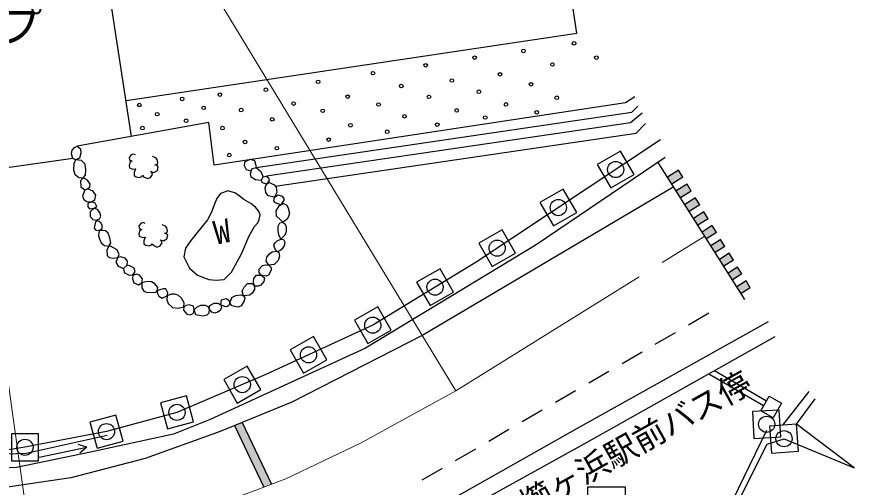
# Model space of a CAD drawing. Units: millimetres at full size, sheet at 1:1000; details may follow other scales. Extents: x 40000 to 680000, y 20000 to 380000.
# Drawn here: x 279528 to 326073, y 292943 to 319118 of the extents above; entities that cross this region are included whole.
import ezdxf
from ezdxf.enums import TextEntityAlignment as Align

# ---------------------------------------------------------------- set-up
doc = ezdxf.new("R2010")
doc.units = ezdxf.units.MM
doc.header["$LTSCALE"] = 1000
doc.linetypes.add('CHAIN', pattern=[18.5, 12, -1.5, 3.5, -1.5])
for name, color, linetype, lineweight in [('M-BGD', 7, 'Continuous', 25), ('M-BGD-EXST', 7, 'Continuous', 25), ('M-BMK', 2, 'CHAIN', 13), ('M-STR-HTXT', 7, 'Continuous', 13), ('M-STR-STRC', 7, 'Continuous', 25)]:
    doc.layers.add(name, color=color, linetype=linetype, lineweight=lineweight)
doc.layers.add('M-BMK-HTXT', color=7, linetype='Continuous')
doc.styles.add('ＭＳ ゴシック', font='')
doc.styles.get('ＭＳ ゴシック').set_extended_font_data('MS Gothic')

msp = doc.modelspace()

# ---------------------------------------------------------------- hatches: boundary and pattern name
at = {"layer": 'M-STR-STRC'}
for points in [[(316312, 310574), (315698, 310186), (315938, 309806), (316540, 310185)], [(316780, 309805), (316178, 309425), (316418, 309044), (317014, 309420)], [(317242, 309032), (316658, 308664), (316899, 308283), (317482, 308652)], [(317710, 308263), (317139, 307903), (317379, 307522), (317950, 307883)], [(318184, 307499), (317619, 307142), (317859, 306761), (318419, 307114)], [(318887, 306345), (318647, 306726), (318099, 306381), (318340, 306000)], [(319121, 305961), (318580, 305620), (318820, 305239), (319355, 305577)], [(319589, 305192), (319060, 304858), (319300, 304478), (319823, 304808)], [(320057, 304424), (319540, 304097), (319781, 303717), (320291, 304039)], [(292051, 296547), (291634, 296376), (293261, 292952), (293684, 293111)]]:
    msp.add_hatch(color=256, dxfattribs=at).paths.add_polyline_path(points)

# ---------------------------------------------------------------- linework, layer by layer
at = {"layer": 'M-BGD'}
for p, q in [((285913, 312462), (284494, 321696)), ((282650, 311231), (277406, 310498)), ((318304, 299430), (321195, 297756)), ((317987, 299252), (321038, 297485)), ((322112, 296392), (323568, 298270)), ((283418, 295168), (282938, 295325))]:
    msp.add_line(p, q, dxfattribs=at)
for points in [[(285606, 314455), (310654, 318208), (310286, 320661)], [(313873, 314667), (313359, 314336), (290494, 310861), (290210, 313230), (282881, 311920)], [(292838, 310723), (313703, 313817), (314048, 314147)], [(314283, 313751), (313638, 313217), (293407, 310246)], [(293890, 309693), (313949, 312648), (314463, 313185)], [(315302, 312269), (305067, 305474), (299315, 301958), (293372, 299214), (288434, 297108), (284517, 296039), (279983, 295167), (278500, 294937), (275616, 294864), (253720, 294837), (235538, 294623), (218508, 294455), (175131, 294266), (149845, 293930), (122841, 293930), (96081, 293629), (81470, 294501), (67827, 293928)], [(286121, 311427), (285994, 311473), (285881, 311427), (285775, 311294), (285795, 311164), (285878, 311105), (285938, 311093), (285832, 311033), (285768, 310843), (285800, 310707), (285981, 310637), (286128, 310656), (286052, 310460), (286049, 310293), (286172, 310217), (286354, 310179), (286480, 310235), (286512, 310296), (286565, 310214), (286797, 310111), (286970, 310179), (287069, 310339), (287027, 310450), (286957, 310503), (287150, 310455), (287342, 310567), (287394, 310766), (287323, 310843), (287195, 310875), (287353, 310919), (287374, 311008), (287333, 311178), (287251, 311268), (287079, 311345)], [(315570, 311286), (308397, 306422), (298919, 300678), (290270, 296719), (288243, 295903), (283624, 294889), (279523, 294044), (266134, 293764), (243544, 293764), (221751, 293632), (202155, 293469), (186288, 293358), (168214, 293281), (148634, 293145), (138436, 293057), (115490, 292859), (100543, 292767), (96294, 293063), (89020, 293562), (82391, 294033)], [(292553, 310520), (292296, 310605), (292182, 310816), (292209, 311054), (292496, 311200), (292734, 311124), (292805, 310913), (292838, 310723)], [(293120, 310008), (292794, 310041), (292550, 310198), (292513, 310388), (292594, 310653), (292838, 310723), (293098, 310512), (293141, 310377), (293217, 310213)], [(283308, 309485), (283188, 309141), (283255, 308955), (283424, 308839), (283691, 308830), (283869, 308941), (283927, 309190), (283749, 309426), (283620, 309470), (283468, 309538)], [(294351, 308727), (294209, 308652), (293906, 308767), (293820, 308880), (293847, 309086), (294063, 309216), (294280, 309140), (294388, 308956), (294209, 308652)], [(283958, 307805), (283887, 307635), (283833, 307351), (283931, 307239), (284114, 307231), (284278, 307346), (284274, 307524), (284203, 307653), (284105, 307724), (283951, 307788)], [(286657, 307623), (286530, 307669), (286417, 307624), (286311, 307490), (286331, 307360), (286414, 307301), (286474, 307290), (286368, 307229), (286304, 307040), (286336, 306903), (286517, 306833), (286664, 306853), (286588, 306656), (286585, 306490), (286708, 306414), (286890, 306375), (287015, 306431), (287048, 306493), (287101, 306410), (287333, 306307), (287506, 306375), (287605, 306535), (287563, 306647), (287493, 306699), (287686, 306651), (287877, 306763), (287930, 306962), (287859, 307039), (287731, 307071), (287888, 307115), (287910, 307204), (287869, 307374), (287787, 307464), (287615, 307542)], [(285459, 305120), (285490, 304888), (285779, 304737), (285980, 304754), (286109, 304928), (286051, 305137), (285855, 305239), (285668, 305293)], [(321281, 302154), (310683, 296210), (301861, 291233), (295530, 288363), (290467, 286378), (282072, 284537), (275724, 283145), (266694, 282433), (251241, 282150), (235193, 282028), (215813, 282007), (198635, 281844), (176443, 281724), (150160, 281601), (130696, 281400), (120922, 281257)], [(298006, 288379), (303843, 291358), (311228, 295445), (321683, 301333)], [(317441, 287064), (317811, 287635), (318390, 289711), (321227, 295348), (322169, 295644), (326073, 294027), (322859, 296449), (323894, 297870)], [(90019, 271551), (120172, 277564), (120172, 280507), (146089, 280654), (177035, 281022), (210022, 281175), (216330, 281233), (237911, 281310), (253424, 281537), (265174, 281658), (267734, 281751), (272354, 282014), (275330, 282446), (277796, 282804), (282118, 283627), (286774, 284713), (291193, 285834), (295302, 287424), (297724, 288472), (316303, 282400), (318077, 289668), (321210, 296118)], [(96081, 293629), (97255, 293438), (100870, 293268), (115490, 293515), (138001, 293515), (159286, 293696), (178966, 293907), (208282, 294064), (226192, 294190), (251151, 294344), (272990, 294602), (280044, 294834), (284559, 295832)], [(280781, 294612), (283418, 295168), (283042, 294831)]]:
    msp.add_lwpolyline(points, dxfattribs=at)
for points in [[(282881, 311920), (283068, 311768), (283090, 311524), (283015, 311253), (282788, 311151), (282650, 311231), (282574, 311484), (282605, 311702), (282739, 311840)], [(312536, 309592), (313836, 310340), (313089, 311640), (311788, 310893)], [(282788, 311151), (282698, 310927), (282689, 310589), (282761, 310362), (282979, 310175), (283215, 310162), (283352, 310309), (283366, 310607), (283335, 310909), (283126, 311122)], [(283215, 310162), (283072, 309982), (283090, 309653), (283308, 309485), (283468, 309538), (283593, 309649), (283615, 309809), (283464, 310031), (283339, 310102)], [(293407, 309812), (293179, 309881), (293120, 310008), (293217, 310213), (293407, 310246), (293521, 310159), (293559, 310013)], [(293847, 309086), (293505, 309163), (293364, 309341), (293342, 309595), (293407, 309812), (293581, 309904), (293830, 309758), (293949, 309628), (293987, 309346)], [(309350, 307477), (310650, 308225), (309903, 309525), (308602, 308777)], [(291274, 309431), (290859, 309286), (290655, 309003), (290530, 308747), (290353, 308254), (290132, 307816), (289501, 307033), (289201, 306662), (288901, 306249), (288823, 305770), (289123, 305133), (289570, 304742), (290197, 304492), (290612, 304456), (291063, 304497), (291455, 304907), (292023, 305936), (292452, 306922), (292734, 307440), (292918, 307652), (292992, 307831), (293047, 308098), (292964, 308328), (292794, 308526), (292535, 308721), (292153, 308960), (291890, 309154), (291678, 309296)], [(283691, 308830), (283486, 308731), (283477, 308548), (283580, 308433), (283829, 308460), (283980, 308557), (283882, 308740)], [(294313, 307692), (294123, 307872), (293966, 308029), (293950, 308321), (294129, 308608), (294351, 308727), (294529, 308630), (294621, 308478), (294681, 308197), (294611, 307953), (294481, 307807)], [(283829, 308460), (283615, 308263), (283602, 308001), (283758, 307841), (283958, 307805), (284132, 307876), (284203, 308023), (284149, 308232), (284020, 308387)], [(294202, 306746), (294101, 306994), (294053, 307227), (294063, 307470), (294156, 307649), (294313, 307692), (294443, 307579), (294502, 307427), (294497, 307178), (294426, 306973), (294351, 306891)], [(284114, 307231), (284074, 306932), (284127, 306754), (284225, 306541), (284408, 306385), (284648, 306354), (284764, 306532), (284710, 306821), (284612, 307074), (284461, 307203), (284292, 307230)], [(305952, 305221), (307253, 305969), (306505, 307269), (305205, 306522)], [(294010, 306046), (293870, 306232), (293818, 306422), (293887, 306534), (294003, 306655), (294202, 306746), (294357, 306720), (294431, 306569), (294396, 306379), (294249, 306168), (294146, 306103)], [(284648, 306354), (284528, 306144), (284546, 305837), (284661, 305730), (284897, 305681), (285138, 305730), (285227, 305899), (285115, 306152), (284746, 306348)], [(293535, 305299), (293387, 305525), (293425, 305734), (293579, 305921), (293717, 306042), (293964, 306075), (294085, 305998), (294135, 305795), (294063, 305553), (293843, 305344)], [(285138, 305730), (285040, 305462), (285165, 305244), (285459, 305120), (285668, 305293), (285686, 305524), (285552, 305680), (285312, 305764)], [(293110, 304740), (293007, 304893), (292996, 305068), (293188, 305272), (293342, 305321), (293535, 305299), (293672, 305167), (293672, 305035), (293546, 304766), (293386, 304684)], [(302500, 303049), (303800, 303797), (303052, 305097), (301752, 304350)], [(285980, 304754), (285953, 304531), (286042, 304313), (286292, 304207), (286478, 304309), (286514, 304545), (286354, 304736), (286198, 304789), (286082, 304762)], [(292736, 304139), (292678, 304376), (292701, 304554), (292861, 304736), (293110, 304740), (293297, 304594), (293261, 304385), (293088, 304194), (292941, 304131)], [(286478, 304309), (286483, 304037), (286599, 303846), (286799, 303784), (287271, 303788), (287329, 303864), (287360, 304055), (287204, 304264), (287008, 304370), (286773, 304388)], [(287329, 303864), (287356, 303721), (287428, 303565), (287601, 303467), (287886, 303587), (287921, 303752), (287819, 303974), (287663, 303987), (287530, 303947)], [(292126, 303591), (292055, 303854), (292162, 304081), (292353, 304277), (292616, 304281), (292736, 304139), (292740, 303943), (292620, 303748), (292478, 303637), (292309, 303606)], [(287886, 303587), (287860, 303364), (287940, 303160), (288189, 302951), (288505, 302902), (288808, 302973), (288839, 303195), (288692, 303462), (288496, 303635), (288296, 303693), (288109, 303689)], [(291364, 303182), (291489, 303494), (291698, 303618), (291983, 303640), (292126, 303591), (292197, 303480), (292170, 303307), (291992, 303031), (291841, 302969), (291654, 302991), (291503, 303045)], [(288808, 302973), (288804, 302790), (288977, 302581), (289191, 302537), (289342, 302626), (289395, 302812), (289342, 303012), (289115, 303097), (288942, 303061)], [(289395, 302812), (289543, 302968), (289761, 303065), (290006, 303065), (290148, 302994), (290215, 302865), (290206, 302634), (290090, 302519), (289868, 302465), (289490, 302541)], [(290215, 302865), (290265, 303048), (290496, 303186), (290727, 303181), (290861, 303088), (290910, 302946), (290839, 302777), (290705, 302679), (290518, 302635), (290367, 302692)], [(290861, 303088), (290910, 303373), (291173, 303449), (291320, 303351), (291364, 303182), (291293, 303035), (291204, 302982), (291071, 303000)], [(299038, 300934), (300339, 301681), (299591, 302982), (298291, 302234)], [(295468, 299285), (296768, 300033), (296021, 301333), (294720, 300586)], [(291783, 297630), (293084, 298378), (292336, 299678), (291036, 298931)], [(287908, 296187), (289355, 296582), (288960, 298029), (287513, 297634)], [(320875, 297204), (321346, 298017), (322037, 297617), (321566, 296804)], [(283991, 295117), (285438, 295513), (285043, 296960), (283596, 296564)], [(320499, 295655), (321996, 295743), (321908, 297240), (320410, 297152)], [(321479, 294839), (322974, 294954), (322859, 296449), (321364, 296334)], [(279233, 294417), (280733, 294417), (280733, 295917), (279233, 295917)]]:
    msp.add_lwpolyline(points, close=True, dxfattribs=at)
for centre, radius in [((310504, 317635), 100), ((307691, 317218), 100), ((302255, 316415), 100), ((304975, 316844), 100), ((309295, 316460), 100), ((311744, 316844), 100), ((299325, 315977), 100), ((296275, 315496), 100), ((303710, 315572), 100), ((306387, 315915), 100), ((293373, 315055), 100), ((300897, 315262), 100), ((308108, 315360), 100), ((288720, 314546), 100), ((290813, 314786), 100), ((297922, 314674), 100), ((302437, 314664), 100), ((305211, 314943), 100), ((309541, 314612), 100), ((286339, 314205), 100), ((294917, 314289), 100), ((299636, 314236), 100), ((306718, 314238), 100), ((287335, 313698), 100), ((289917, 314052), 100), ((292005, 313924), 100), ((296532, 313883), 100), ((303977, 313905), 100), ((308429, 313800), 100), ((288940, 313330), 100), ((293726, 313410), 100), ((301079, 313574), 100), ((305563, 313512), 100), ((286513, 312923), 100), ((290962, 312922), 100), ((298072, 313082), 100), ((300117, 312720), 100), ((302897, 313115), 100), ((296863, 312281), 100), ((292218, 312150), 100), ((293983, 311808), 100), ((291342, 311423), 100), ((312812, 310616), 450), ((309626, 308501), 450), ((306229, 306245), 450), ((302776, 304073), 450), ((299315, 301958), 450), ((295744, 300309), 450), ((292060, 298654), 450), ((288434, 297108), 450), ((321203, 296448), 450), ((284517, 296039), 450), ((322169, 295644), 450), ((279983, 295167), 450)]:
    msp.add_circle(centre, radius, dxfattribs=at)
at = {"layer": 'M-BGD-EXST'}
for p, q in [((313356, 292956), (311256, 292956)), ((311256, 292956), (311256, 290856)), ((313356, 290856), (313356, 292956))]:
    msp.add_line(p, q, dxfattribs=at)
at = {"layer": 'M-BMK'}
msp.add_lwpolyline([(280376, 289250), (287458, 290770), (294487, 293413), (298674, 295413), (303932, 298312), (317766, 306910)], dxfattribs=at)
at = {"layer": 'M-STR-HTXT'}
for p, q in [((303932, 298312), (279583, 338444)), ((280376, 289250), (275743, 322395))]:
    msp.add_line(p, q, dxfattribs=at)
at = {"layer": 'M-STR-STRC'}
for p, q in [((319994, 303379), (315173, 311017)), ((316312, 310574), (315698, 310186)), ((316540, 310185), (316312, 310574)), ((316546, 310189), (315938, 309806)), ((316780, 309805), (316178, 309425)), ((317014, 309420), (316780, 309805)), ((317014, 309420), (316418, 309044)), ((317248, 309036), (316658, 308664)), ((317482, 308652), (316899, 308283)), ((317482, 308652), (317242, 309032)), ((317716, 308267), (317139, 307903)), ((317950, 307883), (317710, 308263)), ((317950, 307883), (317379, 307522)), ((318184, 307499), (317619, 307142)), ((318419, 307114), (318184, 307499)), ((318419, 307114), (317859, 306761)), ((318653, 306730), (318099, 306381)), ((318887, 306345), (318340, 306000)), ((318887, 306345), (318647, 306726)), ((319121, 305961), (318580, 305620)), ((319355, 305577), (319121, 305961)), ((319355, 305577), (318820, 305239)), ((319589, 305192), (319060, 304858)), ((319823, 304808), (319589, 305192)), ((319823, 304808), (319300, 304478)), ((320057, 304424), (319540, 304097)), ((320291, 304039), (320057, 304424)), ((320291, 304039), (319781, 303717)), ((316866, 301986), (317984, 302638)), ((315016, 300908), (316135, 301560)), ((313166, 299829), (314285, 300481)), ((311316, 298751), (312435, 299403)), ((309466, 297673), (310585, 298325)), ((307616, 296595), (308735, 297247)), ((292051, 296547), (293684, 293111)), ((291634, 296376), (293261, 292952)), ((305766, 295516), (306885, 296169)), ((303917, 294438), (305035, 295090)), ((302067, 293360), (303185, 294012))]:
    msp.add_line(p, q, dxfattribs=at)
msp.add_lwpolyline([(316038, 309647), (302095, 301401), (294813, 297682), (290833, 296047), (286662, 294541), (282525, 293472), (277994, 292791), (271668, 292329), (261596, 292054), (244881, 291802), (228248, 291683), (210715, 291619), (187967, 291467), (169153, 291389), (142016, 291219), (124898, 291219), (110002, 291050), (93874, 291459), (76422, 291271), (68020, 290939)], dxfattribs=at)

# ---------------------------------------------------------------- texts
at = {"layer": 'M-BMK-HTXT', "style": 'ＭＳ ゴシック'}
for s, rotation, p in [('W', 11.514, (290703, 306050)), ('櫛ヶ浜駅前バス停', 29.163, (308114, 290971))]:
    msp.add_text(s, height=1320, rotation=rotation, dxfattribs=at).set_placement(p, align=Align.BOTTOM_LEFT)
at = {"layer": 'M-STR-HTXT', "style": 'ＭＳ ゴシック'}
msp.add_text('ガードパイプ', height=1833, dxfattribs=at).set_placement((265942, 317177), align=Align.BOTTOM_LEFT)

doc.saveas('drawing.dxf')
